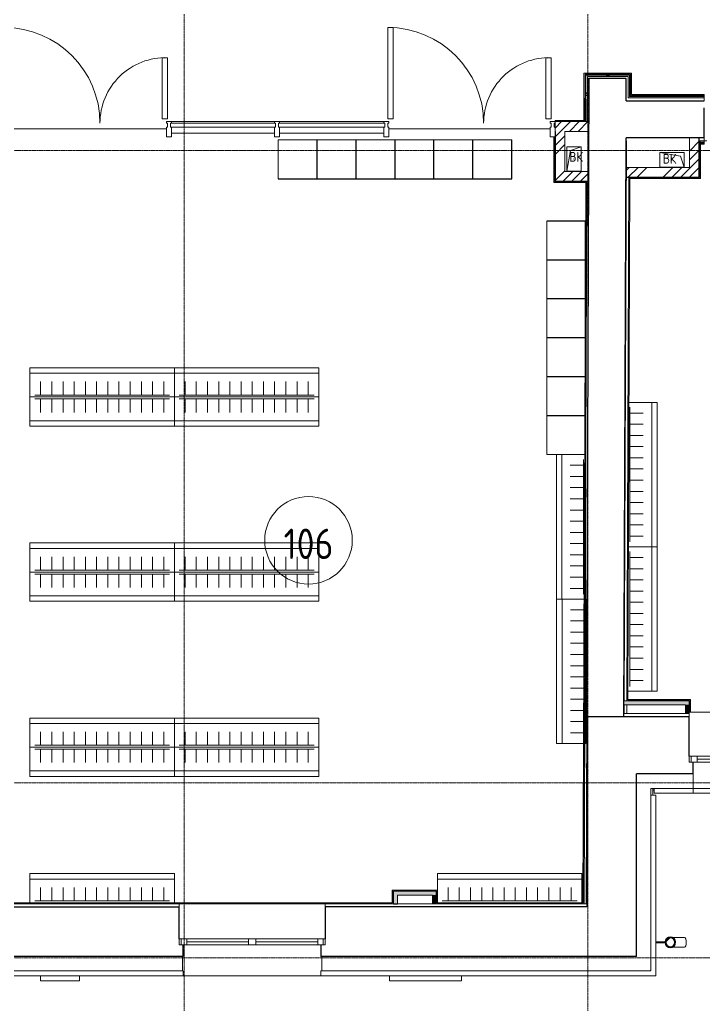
# Model space of a CAD drawing. Header units: millimetres. Extents: x -42533 to 645315, y 3457 to 82611.
# Drawn here: x 28059 to 35095, y 31984 to 42116 of the extents above; entities that cross this region are included whole.
import ezdxf

# ---------------------------------------------------------------- set-up
doc = ezdxf.new("R2010")
doc.units = ezdxf.units.MM
doc.linetypes.add('ADSK_Линия сетки', pattern=[25, 20, -2.5, 0, -2.5])
for name, color, linetype, lineweight in [('_ Окна', 7, 'Continuous', 9), ('Аннотация', 7, 'Continuous', 18), ('Витраж', 7, 'Continuous', 9), ('Двери', 7, 'Continuous', 9), ('Обобщенные модели', 7, 'Continuous', 18), ('Окна', 7, 'Continuous', 9), ('Оси', 253, 'Continuous', 9), ('Панели витража', 7, 'Continuous', 9), ('Перекрытие', 7, 'Continuous', 18), ('Стены внутренние', 7, 'Continuous', 18), ('Стены наружные', 7, 'Continuous', 18), ('Стены несущие', 7, 'Continuous', 30), ('Стены отделка', 7, 'Continuous', 30), ('Стены штриховка', 7, 'Continuous', 9), ('ШТРИХОВКА', 252, 'Continuous', 15)]:
    doc.layers.add(name, color=color, linetype=linetype, lineweight=lineweight)
doc.layers.add('Линии', color=7, linetype='Continuous', lineweight=9, true_color=0x00a600)
doc.layers.add('ЭОМ_Лотки рабочие', color=5, linetype='Continuous')
doc.styles.add('GOST Common', font='GOST_Common.ttf', dxfattribs={"width": 0.9, "height": 350})
doc.styles.add('GOST Common_5', font='GOST_Common.ttf', dxfattribs={"width": 0.9, "height": 200})
pattern_1 = [(45, (-31496.66, 188.9), (-269.4077, 269.4077), []), (45, (-31406.86, 188.9), (-269.4077, 269.4077), []), (45, (-31317.06, 188.9), (-269.4077, 269.4077), []), (45, (-31227.26, 188.9), (-269.4077, 269.4077), [])]
pattern_2 = [(0, (557.2, 188.9), (406.4, 101.6), [33.528, -271.272, 33.528, -271.272, -1625.6]), (0, (557.2, 188.9), (406.4, 101.6), [-609.6, 33.528, -576.072, 33.528, -271.272, -711.2]), (0, (557.2, 188.9), (406.4, 101.6), [-1524, 33.528, -169.672, 33.528, -474.472]), (120, (709.6, 239.7), (-291.18818, 301.15272), [33.528, -271.272, 33.528, -271.272, -1625.6]), (120, (709.6, 239.7), (-291.18818, 301.15272), [-609.6, 33.528, -576.072, 33.528, -271.272, -711.2]), (120, (709.6, 239.7), (-291.18818, 301.15272), [-1524, 33.528, -169.672, 33.528, -474.472]), (240, (760.4, 442.9), (-115.21182, -402.75272), [33.528, -271.272, 33.528, -271.272, -1625.6]), (240, (760.4, 442.9), (-115.21182, -402.75272), [-609.6, 33.528, -576.072, 33.528, -271.272, -711.2]), (240, (760.4, 442.9), (-115.21182, -402.75272), [-1524, 33.528, -169.672, 33.528, -474.472])]

# ---------------------------------------------------------------- blocks, each defined once
blk = doc.blocks.new('ТХ 1 этаж.')
at = {"color": 252, "lineweight": 0, "true_color": 0x939598}
for p, q in [((11381, 7040), (12581, 7040)), ((12581, 7040), (11381, 7040)), ((11381, 7040), (11381, 6640)), ((12581, 7040), (13781, 7040)), ((13781, 7040), (12581, 7040)), ((12581, 7040), (12581, 6640)), ((11381, 6640), (12381, 6640)), ((12581, 6640), (13581, 6640)), ((14140, 5004), (14140, 6204)), ((14140, 6204), (14140, 5004)), ((14540, 5004), (14540, 6004)), ((14140, 5004), (14540, 5004)), ((14140, 3804), (14140, 5004)), ((14140, 5004), (14140, 3804)), ((14540, 3804), (14540, 4804)), ((10314, 4696), (8829, 4696)), ((8829, 4396), (8829, 4696)), ((10314, 4396), (10314, 4696)), ((10314, 4696), (10314, 4396)), ((11799, 4696), (10314, 4696)), ((10314, 4396), (10314, 4696)), ((11799, 4396), (11799, 4696)), ((11799, 4696), (11799, 4396)), ((8829, 4640), (10314, 4640)), ((10314, 4640), (11799, 4640)), ((8939, 4416), (8939, 4554)), ((9054, 4416), (9054, 4554)), ((9169, 4416), (9169, 4554)), ((9284, 4416), (9284, 4554)), ((9399, 4416), (9399, 4554)), ((9514, 4416), (9514, 4554)), ((9629, 4416), (9629, 4554)), ((9744, 4416), (9744, 4554)), ((9859, 4416), (9859, 4554)), ((9974, 4416), (9974, 4554)), ((10089, 4416), (10089, 4554)), ((10204, 4416), (10204, 4554)), ((10424, 4416), (10424, 4554)), ((10539, 4416), (10539, 4554)), ((10654, 4416), (10654, 4554)), ((10769, 4416), (10769, 4554)), ((10884, 4416), (10884, 4554)), ((10999, 4416), (10999, 4554)), ((11114, 4416), (11114, 4554)), ((11229, 4416), (11229, 4554)), ((11344, 4416), (11344, 4554)), ((11459, 4416), (11459, 4554)), ((11574, 4416), (11574, 4554)), ((11689, 4416), (11689, 4554)), ((10314, 4396), (8829, 4396)), ((10314, 4396), (8829, 4396)), ((8829, 4396), (10314, 4396)), ((8829, 4396), (10314, 4396)), ((8829, 4396), (8829, 4096)), ((8879, 4416), (10264, 4416)), ((8879, 4376), (10264, 4376)), ((8939, 4376), (8939, 4237)), ((9054, 4376), (9054, 4237)), ((9169, 4376), (9169, 4237)), ((9284, 4376), (9284, 4237)), ((9399, 4376), (9399, 4237)), ((9514, 4376), (9514, 4237)), ((9629, 4376), (9629, 4237)), ((9744, 4376), (9744, 4237)), ((9859, 4376), (9859, 4237)), ((9974, 4376), (9974, 4237)), ((10089, 4376), (10089, 4237)), ((10204, 4376), (10204, 4237)), ((10314, 4396), (10314, 4096)), ((10314, 4096), (10314, 4396)), ((11799, 4396), (10314, 4396)), ((11799, 4396), (10314, 4396)), ((10314, 4396), (11799, 4396)), ((10314, 4396), (11799, 4396)), ((10314, 4396), (10314, 4096)), ((10364, 4416), (11749, 4416)), ((10364, 4376), (11749, 4376)), ((10424, 4376), (10424, 4237)), ((10539, 4376), (10539, 4237)), ((10654, 4376), (10654, 4237)), ((10769, 4376), (10769, 4237)), ((10884, 4376), (10884, 4237)), ((10999, 4376), (10999, 4237)), ((11114, 4376), (11114, 4237)), ((11229, 4376), (11229, 4237)), ((11344, 4376), (11344, 4237)), ((11459, 4376), (11459, 4237)), ((11574, 4376), (11574, 4237)), ((11689, 4376), (11689, 4237)), ((11799, 4396), (11799, 4096)), ((11799, 4096), (11799, 4396)), ((14975, 2856), (14975, 4341)), ((14975, 2856), (14975, 4341)), ((14975, 4341), (14975, 2856)), ((14975, 4341), (15275, 4341)), ((14975, 4341), (14975, 2856)), ((14995, 4291), (14995, 2906)), ((15219, 4341), (15219, 2856)), ((15275, 2856), (15275, 4341)), ((14995, 4231), (15133, 4231)), ((8829, 4152), (10314, 4152)), ((10314, 4096), (8829, 4096)), ((10314, 4152), (11799, 4152)), ((11799, 4096), (10314, 4096)), ((14995, 4116), (15133, 4116)), ((14995, 4001), (15133, 4001)), ((14995, 3886), (15133, 3886)), ((14140, 3804), (14540, 3804)), ((14240, 2319), (14240, 3804)), ((14540, 3804), (14240, 3804)), ((14296, 3804), (14296, 2319)), ((14520, 3754), (14520, 2369)), ((14540, 2319), (14540, 3804)), ((14540, 2319), (14540, 3804)), ((14540, 3804), (14540, 2319)), ((14540, 3804), (14540, 2319)), ((14995, 3771), (15133, 3771)), ((14520, 3694), (14381, 3694)), ((14995, 3656), (15133, 3656)), ((14520, 3579), (14381, 3579)), ((14520, 3464), (14381, 3464)), ((14995, 3541), (15133, 3541)), ((14520, 3349), (14381, 3349)), ((14995, 3426), (15133, 3426)), ((14995, 3311), (15133, 3311)), ((14520, 3234), (14381, 3234)), ((14995, 3196), (15133, 3196)), ((14520, 3119), (14381, 3119)), ((14995, 3081), (15133, 3081)), ((14520, 3004), (14381, 3004)), ((14995, 2966), (15133, 2966)), ((10314, 2896), (8829, 2896)), ((8829, 2596), (8829, 2896)), ((8829, 2840), (10314, 2840)), ((10314, 2596), (10314, 2896)), ((10314, 2896), (10314, 2596)), ((11799, 2896), (10314, 2896)), ((10314, 2596), (10314, 2896)), ((10314, 2840), (11799, 2840)), ((11799, 2596), (11799, 2896)), ((11799, 2896), (11799, 2596)), ((14520, 2889), (14381, 2889)), ((14975, 1371), (14975, 2856)), ((14975, 1371), (14975, 2856)), ((14975, 2856), (14975, 1371)), ((14975, 2856), (15275, 2856)), ((14975, 2856), (14975, 1371)), ((14975, 2856), (15275, 2856)), ((15275, 2856), (14975, 2856)), ((15219, 2856), (15219, 1371)), ((15275, 1371), (15275, 2856)), ((8939, 2616), (8939, 2754)), ((9054, 2616), (9054, 2754)), ((9169, 2616), (9169, 2754)), ((9284, 2616), (9284, 2754)), ((9399, 2616), (9399, 2754)), ((9514, 2616), (9514, 2754)), ((9629, 2616), (9629, 2754)), ((9744, 2616), (9744, 2754)), ((9859, 2616), (9859, 2754)), ((9974, 2616), (9974, 2754)), ((10089, 2616), (10089, 2754)), ((10204, 2616), (10204, 2754)), ((10424, 2616), (10424, 2754)), ((10539, 2616), (10539, 2754)), ((10654, 2616), (10654, 2754)), ((10769, 2616), (10769, 2754)), ((10884, 2616), (10884, 2754)), ((10999, 2616), (10999, 2754)), ((11114, 2616), (11114, 2754)), ((11229, 2616), (11229, 2754)), ((11344, 2616), (11344, 2754)), ((11459, 2616), (11459, 2754)), ((11574, 2616), (11574, 2754)), ((11689, 2616), (11689, 2754)), ((14520, 2774), (14381, 2774)), ((14995, 2806), (14995, 1421)), ((14995, 2746), (15133, 2746)), ((14520, 2659), (14381, 2659)), ((10314, 2596), (8829, 2596)), ((10314, 2596), (8829, 2596)), ((8829, 2596), (10314, 2596)), ((8829, 2596), (10314, 2596)), ((8829, 2596), (8829, 2296)), ((8879, 2616), (10264, 2616)), ((8879, 2576), (10264, 2576)), ((8939, 2576), (8939, 2437)), ((9054, 2576), (9054, 2437)), ((9169, 2576), (9169, 2437)), ((9284, 2576), (9284, 2437)), ((9399, 2576), (9399, 2437)), ((9514, 2576), (9514, 2437)), ((9629, 2576), (9629, 2437)), ((9744, 2576), (9744, 2437)), ((9859, 2576), (9859, 2437)), ((9974, 2576), (9974, 2437)), ((10089, 2576), (10089, 2437)), ((10204, 2576), (10204, 2437)), ((10314, 2596), (10314, 2296)), ((10314, 2296), (10314, 2596)), ((11799, 2596), (10314, 2596)), ((11799, 2596), (10314, 2596)), ((10314, 2596), (11799, 2596)), ((10314, 2596), (11799, 2596)), ((10314, 2596), (10314, 2296)), ((10364, 2616), (11749, 2616)), ((10364, 2576), (11749, 2576)), ((10424, 2576), (10424, 2437)), ((10539, 2576), (10539, 2437)), ((10654, 2576), (10654, 2437)), ((10769, 2576), (10769, 2437)), ((10884, 2576), (10884, 2437)), ((10999, 2576), (10999, 2437)), ((11114, 2576), (11114, 2437)), ((11229, 2576), (11229, 2437)), ((11344, 2576), (11344, 2437)), ((11459, 2576), (11459, 2437)), ((11574, 2576), (11574, 2437)), ((11689, 2576), (11689, 2437)), ((11799, 2596), (11799, 2296)), ((11799, 2296), (11799, 2596)), ((14520, 2544), (14381, 2544)), ((14995, 2631), (15133, 2631)), ((14995, 2516), (15133, 2516)), ((8829, 2352), (10314, 2352)), ((10314, 2352), (11799, 2352)), ((14520, 2429), (14381, 2429)), ((14995, 2401), (15133, 2401)), ((10314, 2296), (8829, 2296)), ((11799, 2296), (10314, 2296)), ((14540, 2319), (14240, 2319)), ((14240, 2319), (14540, 2319)), ((14242, 834), (14242, 2319)), ((14542, 2319), (14242, 2319)), ((14298, 2319), (14298, 834)), ((14522, 2269), (14522, 884)), ((14542, 834), (14542, 2319)), ((14542, 834), (14542, 2319)), ((14542, 2319), (14542, 834)), ((14542, 2319), (14542, 834)), ((14995, 2286), (15133, 2286)), ((14522, 2209), (14383, 2209)), ((14995, 2171), (15133, 2171)), ((14522, 2094), (14383, 2094)), ((14995, 2056), (15133, 2056)), ((14522, 1979), (14383, 1979)), ((14995, 1941), (15133, 1941)), ((14522, 1864), (14383, 1864)), ((14995, 1826), (15133, 1826)), ((14522, 1749), (14383, 1749)), ((14522, 1634), (14383, 1634)), ((14995, 1711), (15133, 1711)), ((14995, 1596), (15133, 1596)), ((14522, 1519), (14383, 1519)), ((14995, 1481), (15133, 1481)), ((14522, 1404), (14383, 1404)), ((14975, 1371), (15275, 1371)), ((15275, 1371), (14975, 1371)), ((14522, 1289), (14383, 1289)), ((14522, 1174), (14383, 1174)), ((10314, 1096), (8829, 1096)), ((8829, 796), (8829, 1096)), ((8829, 1040), (10314, 1040)), ((10314, 796), (10314, 1096)), ((10314, 1096), (10314, 796)), ((11799, 1096), (10314, 1096)), ((10314, 796), (10314, 1096)), ((10314, 1040), (11799, 1040)), ((11799, 796), (11799, 1096)), ((11799, 1096), (11799, 796)), ((14522, 1059), (14383, 1059)), ((8939, 816), (8939, 954)), ((9054, 816), (9054, 954)), ((9169, 816), (9169, 954)), ((9284, 816), (9284, 954)), ((9399, 816), (9399, 954)), ((9514, 816), (9514, 954)), ((9629, 816), (9629, 954)), ((9744, 816), (9744, 954)), ((9859, 816), (9859, 954)), ((9974, 816), (9974, 954)), ((10089, 816), (10089, 954)), ((10204, 816), (10204, 954)), ((10424, 816), (10424, 954)), ((10539, 816), (10539, 954)), ((10654, 816), (10654, 954)), ((10769, 816), (10769, 954)), ((10884, 816), (10884, 954)), ((10999, 816), (10999, 954)), ((11114, 816), (11114, 954)), ((11229, 816), (11229, 954)), ((11344, 816), (11344, 954)), ((11459, 816), (11459, 954)), ((11574, 816), (11574, 954)), ((11689, 816), (11689, 954)), ((14522, 944), (14383, 944)), ((8879, 816), (10264, 816)), ((10364, 816), (11749, 816)), ((14542, 834), (14242, 834)), ((14242, 834), (14542, 834)), ((10314, 796), (8829, 796)), ((10314, 796), (8829, 796)), ((8829, 796), (10314, 796)), ((8829, 796), (10314, 796)), ((8829, 796), (8829, 496)), ((8879, 776), (10264, 776)), ((8939, 776), (8939, 637)), ((9054, 776), (9054, 637)), ((9169, 776), (9169, 637)), ((9284, 776), (9284, 637)), ((9399, 776), (9399, 637)), ((9514, 776), (9514, 637)), ((9629, 776), (9629, 637)), ((9744, 776), (9744, 637)), ((9859, 776), (9859, 637)), ((9974, 776), (9974, 637)), ((10089, 776), (10089, 637)), ((10204, 776), (10204, 637)), ((10314, 796), (10314, 496)), ((10314, 496), (10314, 796)), ((11799, 796), (10314, 796)), ((11799, 796), (10314, 796)), ((10314, 796), (11799, 796)), ((10314, 796), (11799, 796)), ((10314, 796), (10314, 496)), ((10364, 776), (11749, 776)), ((10424, 776), (10424, 637)), ((10539, 776), (10539, 637)), ((10654, 776), (10654, 637)), ((10769, 776), (10769, 637)), ((10884, 776), (10884, 637)), ((10999, 776), (10999, 637)), ((11114, 776), (11114, 637)), ((11229, 776), (11229, 637)), ((11344, 776), (11344, 637)), ((11459, 776), (11459, 637)), ((11574, 776), (11574, 637)), ((11689, 776), (11689, 637)), ((11799, 796), (11799, 496)), ((11799, 496), (11799, 796)), ((8829, 552), (10314, 552)), ((10314, 552), (11799, 552)), ((10314, 496), (8829, 496)), ((11799, 496), (10314, 496)), ((10314, -504), (8829, -504)), ((8829, -804), (8829, -504)), ((10314, -804), (10314, -504)), ((10314, -504), (10314, -804)), ((14502, -504), (13017, -504)), ((13017, -804), (13017, -504)), ((14502, -804), (14502, -504)), ((14502, -504), (14502, -804)), ((8829, -560), (10314, -560)), ((13017, -560), (14502, -560)), ((8939, -784), (8939, -646)), ((9054, -784), (9054, -646)), ((9169, -784), (9169, -646)), ((9284, -784), (9284, -646)), ((9399, -784), (9399, -646)), ((9514, -784), (9514, -646)), ((9629, -784), (9629, -646)), ((9744, -784), (9744, -646)), ((9859, -784), (9859, -646)), ((9974, -784), (9974, -646)), ((10089, -784), (10089, -646)), ((10204, -784), (10204, -646)), ((13127, -784), (13127, -646)), ((13242, -784), (13242, -646)), ((13357, -784), (13357, -646)), ((13472, -784), (13472, -646)), ((13587, -784), (13587, -646)), ((13702, -784), (13702, -646)), ((13817, -784), (13817, -646)), ((13932, -784), (13932, -646)), ((14047, -784), (14047, -646)), ((14162, -784), (14162, -646)), ((14277, -784), (14277, -646)), ((14392, -784), (14392, -646)), ((10314, -804), (8829, -804)), ((10314, -804), (8829, -804)), ((8829, -804), (10314, -804)), ((8829, -804), (10314, -804)), ((8879, -784), (10264, -784)), ((14502, -804), (13017, -804)), ((14502, -804), (13017, -804)), ((13017, -804), (14502, -804)), ((13017, -804), (14502, -804)), ((13067, -784), (14452, -784))]:
    blk.add_line(p, q, dxfattribs=at)
at = {"color": 252, "true_color": 0x939598}
for p, q in [((11781, 6640), (11781, 7040)), ((12181, 6640), (12181, 7040)), ((12581, 6640), (12581, 7040)), ((12981, 6640), (12981, 7040)), ((13381, 6640), (13381, 7040)), ((13781, 6640), (13781, 7040)), ((11381, 6640), (12581, 6640)), ((11381, 6640), (11781, 6640)), ((12581, 6640), (13781, 6640)), ((12581, 6640), (12981, 6640)), ((14540, 6204), (14140, 6204)), ((14540, 5004), (14540, 6204)), ((14540, 5804), (14140, 5804)), ((14540, 5404), (14140, 5404)), ((14540, 5004), (14540, 5404)), ((14540, 5004), (14140, 5004)), ((14540, 3804), (14540, 5004)), ((14540, 4604), (14140, 4604)), ((14540, 4204), (14140, 4204)), ((14540, 3804), (14540, 4204))]:
    blk.add_line(p, q, dxfattribs=at)
blk = doc.blocks.new('1 этаж')
at = {"layer": 'Обобщенные модели', "lineweight": 9}
h = blk.add_hatch(dxfattribs=at)
h.set_pattern_fill('FP_15', color=8, angle=-90, style=0, pattern_type=2)
h.set_pattern_definition([(45, (557.2, 188.9), (-106.066, 106.066), [])])
h.paths.add_polyline_path([(8545.813, 296.254), (8566.461, 296.254), (8586.509, 305.908), (8600.847, 325.338), (8605.335, 345), (8599.597, 367.68), (8586.509, 384.092), (8566.461, 393.746), (8541.878, 392.624), (8524.16, 384.092), (8510.287, 366.694), (8505.335, 345), (8510.287, 323.306), (8524.16, 305.908), (8544.209, 296.254)])
at = {"layer": 'Стены внутренние', "lineweight": 9}
h = blk.add_hatch(dxfattribs=at)
h.set_pattern_fill('FP_12', color=8, style=0, pattern_type=2)
h.set_pattern_definition(pattern_2)
h.paths.add_polyline_path([(7695.335, 8780.913), (7699.706, 8781.175), (7701.287, 9244.595), (7686.553, 9244.595), (7684.705, 8780.913)])
h = blk.add_hatch(dxfattribs=at)
h.set_pattern_fill('FP_12', color=8, style=0, pattern_type=2)
h.set_pattern_definition(pattern_2)
h.paths.add_polyline_path([(8101.287, 9244.595), (8121.287, 9244.595), (8121.287, 9259.595), (7686.613, 9259.595), (7686.613, 9244.595), (8100.558, 9244.595)])
h = blk.add_hatch(dxfattribs=at)
h.set_pattern_fill('FP_12', color=8, style=0, pattern_type=2)
h.set_pattern_definition(pattern_2)
h.paths.add_polyline_path([(39466.201, 9024.111), (39466.201, 9039.111), (38271.201, 9039.111), (38271.201, 9024.111), (39210.158, 9024.111)])
h.paths.add_polyline_path([(32876.642, 9024.111), (36671.201, 9024.111), (36671.201, 9039.111), (32191.201, 9039.111), (32191.201, 9024.111)])
h.paths.add_polyline_path([(40496.201, 9024.111), (40623.331, 9024.111), (40623.331, 9039.111), (40496.201, 9039.111)])
h.paths.add_polyline_path([(13876.094, 9024.111), (14200.201, 9024.111), (14200.201, 9039.111), (10503.201, 9039.111), (10503.201, 9024.111), (11764.922, 9024.111)])
h.paths.add_polyline_path([(15800.201, 9024.111), (22012.317, 9024.111), (22012.317, 9039.111), (15800.201, 9039.111)])
h.paths.add_polyline_path([(8900.486, 9024.111), (8903.201, 9024.111), (8903.201, 9039.111), (8121.287, 9039.111), (8121.287, 9024.111), (8598.164, 9024.111)])
h.paths.add_polyline_path([(25487.54, 9024.111), (26114.735, 9024.111), (26114.735, 9039.111), (23912.317, 9039.111), (23912.317, 9024.111), (25375.995, 9024.111)])
h.paths.add_polyline_path([(30671.201, 9024.111), (30671.201, 9039.111), (28054.735, 9039.111), (28054.735, 9024.111), (30237.677, 9024.111)])
h = blk.add_hatch(dxfattribs=at)
h.set_pattern_fill('ANSI34', color=8, scale=20, style=0)
h.set_pattern_definition(pattern_1)
h.paths.add_polyline_path([(7470.234, 8680.913), (7370.234, 8680.913), (7370.234, 8167.902), (7470.234, 8167.902)])
h = blk.add_hatch(dxfattribs=at)
h.set_pattern_fill('ANSI34', color=8, scale=20, style=0)
h.set_pattern_definition(pattern_1)
h.paths.add_polyline_path([(8851.287, 8614.111), (8751.287, 8614.111), (8751.287, 8308.902), (8851.287, 8308.902)])
h = blk.add_hatch(dxfattribs=at)
h.set_pattern_fill('FP_12', color=8, style=0, pattern_type=2)
h.set_pattern_definition(pattern_2)
h.paths.add_polyline_path([(15999.701, 8569.111), (15999.701, 8584.111), (15800.201, 8584.111), (15800.201, 8569.111), (15989.701, 8569.111)])
h.paths.add_polyline_path([(8903.201, 8569.111), (8903.201, 8584.111), (8839.287, 8584.111), (8839.287, 8569.111), (8900.486, 8569.111)])
h.paths.add_polyline_path([(13876.094, 8569.111), (14200.201, 8569.111), (14200.201, 8584.111), (10503.201, 8584.111), (10503.201, 8569.111), (11764.922, 8569.111)])
h = blk.add_hatch(dxfattribs=at)
h.set_pattern_fill('ANSI34', color=8, scale=20, style=0)
h.set_pattern_definition(pattern_1)
h.paths.add_polyline_path([(8097.827, 8308.902), (8097.428, 8208.902), (8851.287, 8208.902), (8851.287, 8308.902)])
h = blk.add_hatch(dxfattribs=at)
h.set_pattern_fill('ANSI34', color=8, scale=20, style=0)
h.set_pattern_definition(pattern_1)
h.paths.add_polyline_path([(7717.262, 8167.902), (7717.66, 8267.902), (7470.234, 8267.902), (7470.234, 8167.902)])
at = {"layer": 'Стены внутренние'}
for points in [[(8708.631, 2787.133), (8748.631, 2787.133), (8748.631, 2827.133), (8075.978, 2827.133), (8075.978, 2787.133), (8598.164, 2787.133)], [(8746.446, 2697.133), (8748.631, 2697.133), (8747.631, 2787.133), (8708.631, 2787.133), (8708.631, 2697.133)], [(5709.351, 740), (5748.604, 740), (5748.604, 870), (5708.604, 870), (5708.604, 740)], [(6108.604, 830), (6148.604, 830), (6148.604, 870), (5748.604, 870), (5748.604, 830), (5959.199, 830)], [(6148.604, 740), (6148.604, 830), (6108.604, 830), (6108.604, 740)]]:
    blk.add_hatch(color=8, dxfattribs=at).paths.add_polyline_path(points)
at = {"layer": 'Стены штриховка'}
h = blk.add_hatch(dxfattribs=at)
h.set_pattern_fill('ANSI34', color=8, scale=20)
h.set_pattern_definition(pattern_1)
h.paths.add_polyline_path([(7719.705, 8780.861), (7664.705, 8780.913), (7370.234, 8780.913), (7370.234, 8680.913), (7383.234, 8680.913), (7719.307, 8680.913)])
at = {"layer": '_ Окна', "color": 8, "lineweight": 18}
for p, q in [((8828.631, 2257.133), (8748.631, 2257.133)), ((8748.631, 2257.133), (8748.631, 2197.133)), ((8828.631, 2197.133), (8828.631, 2257.133)), ((8748.631, 2197.133), (8828.631, 2197.133)), ((3583.766, 380), (3507.766, 380)), ((3507.766, 380), (3507.766, 320)), ((3507.766, 320), (3583.766, 320)), ((3583.766, 320), (3583.766, 380)), ((4219.766, 320), (4219.766, 380)), ((4219.766, 380), (4295.766, 380)), ((4295.766, 320), (4219.766, 320)), ((4295.766, 380), (4295.766, 320)), ((4931.766, 320), (4931.766, 380)), ((4931.766, 380), (5007.766, 380)), ((5007.766, 320), (4931.766, 320)), ((5007.766, 380), (5007.766, 320))]:
    blk.add_line(p, q, dxfattribs=at)
at = {"layer": '_ Окна', "color": 8}
for p, q in [((8768.631, 2257.133), (8768.631, 2197.133)), ((9188.631, 2227.133), (8828.631, 2227.133)), ((3527.766, 380), (3527.766, 320)), ((4219.766, 350), (3583.766, 350)), ((4931.766, 350), (4295.766, 350)), ((4987.766, 380), (4987.766, 320))]:
    blk.add_line(p, q, dxfattribs=at)
at = {"layer": 'Витраж', "color": 8, "lineweight": 18, "extrusion": (0, 0, -1)}
for p, q in [((3427.128, 8780.913), (3377.128, 8780.913)), ((3377.128, 8780.913), (3377.128, 8763.913)), ((3377.128, 8763.913), (3387.128, 8763.913)), ((3387.128, 8723.913), (3377.128, 8723.913)), ((3377.128, 8723.913), (3377.128, 8623.913)), ((3387.128, 8763.913), (3387.128, 8723.913)), ((3417.128, 8723.913), (3417.128, 8763.913)), ((3417.128, 8763.913), (3427.128, 8763.913)), ((3427.128, 8723.913), (3417.128, 8723.913)), ((3427.128, 8763.913), (3427.128, 8780.913)), ((3427.128, 8623.913), (3427.128, 8723.913)), ((4537.681, 8780.913), (4487.681, 8780.913)), ((4487.681, 8780.913), (4487.681, 8763.913)), ((4487.681, 8763.913), (4497.681, 8763.913)), ((4497.681, 8723.913), (4487.681, 8723.913)), ((4487.681, 8723.913), (4487.681, 8623.913)), ((4497.681, 8763.913), (4497.681, 8723.913)), ((4527.681, 8723.913), (4527.681, 8763.913)), ((4527.681, 8763.913), (4537.681, 8763.913)), ((4537.681, 8723.913), (4527.681, 8723.913)), ((4537.681, 8763.913), (4537.681, 8780.913)), ((4537.681, 8623.913), (4537.681, 8723.913)), ((5660.234, 8780.913), (5610.234, 8780.913)), ((5610.234, 8780.913), (5610.234, 8763.913)), ((5610.234, 8763.913), (5620.234, 8763.913)), ((5620.234, 8723.913), (5610.234, 8723.913)), ((5610.234, 8723.913), (5610.234, 8623.913)), ((5620.234, 8763.913), (5620.234, 8723.913)), ((5650.234, 8723.913), (5650.234, 8763.913)), ((5650.234, 8763.913), (5660.234, 8763.913)), ((5660.234, 8723.913), (5650.234, 8723.913)), ((5660.234, 8763.913), (5660.234, 8780.913)), ((5660.234, 8623.913), (5660.234, 8723.913)), ((7370.234, 8780.913), (7320.234, 8780.913)), ((7320.234, 8780.913), (7320.234, 8763.913)), ((7320.234, 8763.913), (7330.234, 8763.913)), ((7330.234, 8723.913), (7320.234, 8723.913)), ((7320.234, 8723.913), (7320.234, 8623.913)), ((7330.234, 8763.913), (7330.234, 8723.913)), ((7360.234, 8723.913), (7360.234, 8763.913)), ((7360.234, 8763.913), (7370.234, 8763.913)), ((7370.234, 8723.913), (7360.234, 8723.913)), ((7370.234, 8763.913), (7370.234, 8780.913)), ((7370.234, 8623.913), (7370.234, 8723.913)), ((3377.128, 8623.913), (3427.128, 8623.913)), ((4487.681, 8623.913), (4537.681, 8623.913)), ((5610.234, 8623.913), (5660.234, 8623.913)), ((7320.234, 8623.913), (7370.234, 8623.913))]:
    blk.add_line(p, q, dxfattribs=at)
at = {"layer": 'Витраж', "color": 8}
for p, q in [((4487.681, 8780.913), (3427.128, 8780.913)), ((5610.234, 8780.913), (4537.681, 8780.913)), ((4487.681, 8663.913), (3427.128, 8663.913)), ((5610.234, 8663.913), (4537.681, 8663.913))]:
    blk.add_line(p, q, dxfattribs=at)
at = {"layer": 'Двери', "color": 8}
for p, q in [((5650.234, 9748.913), (5705.234, 9748.913)), ((5650.234, 8808.913), (5650.234, 9748.913)), ((5705.234, 9748.913), (5705.234, 8808.913)), ((3332.128, 9438.616), (3387.128, 9438.616)), ((3332.128, 9438.616), (3332.128, 8808.913)), ((3387.128, 9438.616), (3332.128, 9438.616)), ((3387.128, 9438.616), (3387.128, 8808.913)), ((7275.234, 9438.616), (7330.234, 9438.616)), ((7275.234, 9438.616), (7275.234, 8808.913)), ((7330.234, 9438.616), (7275.234, 9438.616)), ((7330.234, 9438.616), (7330.234, 8808.913)), ((3332.128, 8808.913), (3387.128, 8808.913)), ((5650.234, 8808.913), (5705.234, 8808.913)), ((7275.234, 8808.913), (7330.234, 8808.913))]:
    blk.add_line(p, q, dxfattribs=at)
for centre, radius, start, end in [((1707.128, 8763.913), 985, 0, 90), ((5650.234, 8763.913), 985, 0, 90), ((3367.128, 8763.913), 675, 88.3020988, 180), ((7310.234, 8763.913), 675, 88.3020988, 180)]:
    blk.add_arc(centre, radius, start, end, dxfattribs=at)
at = {"layer": 'Линии', "color": 8}
blk.add_circle((4835.433, 4477.829), 450, dxfattribs=at)
at = {"layer": 'Обобщенные модели', "color": 8}
for p, q in [((7489.225, 8272.362), (7489.225, 8522.362)), ((7489.225, 8522.362), (7639.225, 8522.362)), ((7639.225, 8522.362), (7489.225, 8522.362)), ((7489.225, 8522.362), (7489.225, 8272.362)), ((7526.725, 8484.862), (7639.225, 8522.362)), ((7639.225, 8522.362), (7639.225, 8272.362)), ((7639.225, 8272.362), (7639.225, 8522.362)), ((7489.225, 8272.362), (7526.725, 8484.862)), ((8447.201, 8314.103), (8447.201, 8464.103)), ((8447.201, 8464.103), (8697.201, 8464.103)), ((8447.201, 8464.103), (8659.701, 8426.603)), ((8697.201, 8464.103), (8447.201, 8464.103)), ((8447.201, 8464.103), (8447.201, 8314.103)), ((8659.701, 8426.603), (8697.201, 8314.103)), ((8697.201, 8464.103), (8697.201, 8314.103)), ((8697.201, 8314.103), (8697.201, 8464.103)), ((8697.201, 8314.103), (8447.201, 8314.103)), ((8447.201, 8314.103), (8697.201, 8314.103)), ((7639.225, 8272.362), (7489.225, 8272.362)), ((7489.225, 8272.362), (7639.225, 8272.362)), ((8504.476, 350), (8405.335, 350)), ((8405.335, 340), (8504.476, 340)), ((8701.487, 395), (8658.982, 395)), ((8658.982, 295), (8701.487, 295))]:
    blk.add_line(p, q, dxfattribs=at)
at = {"layer": 'Обобщенные модели', "color": 8, "flags": 128}
for points in [[(8568.352, 395), (8569.622, 395), (8572.286, 395), (8575.162, 395), (8578.247, 395), (8581.535, 395), (8585.021, 395), (8588.699, 395), (8592.564, 395), (8596.61, 395), (8600.829, 395), (8605.216, 395), (8609.762, 395), (8614.462, 395), (8619.307, 395), (8624.29, 395), (8629.402, 395), (8634.636, 395), (8639.983, 395), (8645.434, 395), (8650.981, 395), (8656.616, 395), (8658.982, 395)], [(8658.982, 295), (8653.315, 295), (8647.73, 295), (8642.238, 295), (8636.846, 295), (8631.565, 295), (8626.401, 295), (8621.363, 295), (8616.46, 295), (8611.699, 295), (8607.088, 295), (8602.634, 295), (8598.344, 295), (8594.225, 295), (8590.284, 295), (8586.528, 295), (8582.961, 295), (8579.59, 295), (8576.42, 295), (8573.456, 295), (8570.704, 295), (8568.352, 295)]]:
    blk.add_lwpolyline(points, dxfattribs=at)
at = {"layer": 'Обобщенные модели', "color": 8}
for centre, radius, start, end in [((7564.225, 8397.362), 2.5, 0, 180), ((7564.225, 8397.362), 2.5, 180, 0), ((7564.225, 8397.362), 2.5, 60, 165), ((7564.225, 8397.362), 2.5, 195, 270), ((7564.225, 8397.362), 2.5, 300, 0), ((8572.201, 8389.103), 2.5, 90, 270), ((8572.201, 8389.103), 2.5, 105, 180), ((8572.201, 8389.103), 2.5, 210, 270), ((8572.201, 8389.103), 2.5, 270, 90), ((8572.201, 8389.103), 2.5, 330, 75), ((8555.335, 345), 52, 0, 180), ((8555.335, 345), 52, 180, 0)]:
    blk.add_arc(centre, radius, start, end, dxfattribs=at)
at = {"layer": 'Обобщенные модели', "color": 8, "lineweight": 40}
for start, end in [(0, 180), (180, 0)]:
    blk.add_arc((8555.335, 345), 50, start, end, dxfattribs=at)
at = {"layer": 'Обобщенные модели', "color": 8}
for start_param, end_param in [(4.71238898, 6.283185307), (3.141592654, 4.71238898)]:
    blk.add_ellipse((8701.487, 345), major_axis=(0, 50), ratio=0.309016994, start_param=start_param, end_param=end_param, dxfattribs=at)
at = {"layer": 'Окна', "color": 8}
for p, q in [((8828.631, 2257.133), (8748.631, 2257.133)), ((8748.631, 2257.133), (8748.631, 2197.133)), ((8828.631, 2257.133), (9188.631, 2257.133)), ((8748.631, 2197.133), (8828.631, 2197.133)), ((9188.631, 2197.133), (8828.631, 2197.133)), ((3583.766, 380), (3507.766, 380)), ((3507.766, 380), (3507.766, 320)), ((3507.766, 320), (3583.766, 320)), ((3583.766, 380), (4219.766, 380)), ((4219.766, 320), (3583.766, 320)), ((4295.766, 380), (4219.766, 380)), ((4219.766, 320), (4295.766, 320)), ((4295.766, 380), (4931.766, 380)), ((4931.766, 320), (4295.766, 320)), ((5007.766, 380), (4931.766, 380)), ((4931.766, 320), (5007.766, 320)), ((5007.766, 320), (5007.766, 380))]:
    blk.add_line(p, q, dxfattribs=at)
at = {"layer": 'Оси', "color": 8, "linetype": 'ADSK_Линия сетки'}
for p, q in [((3556.766, -4162.595), (3556.766, 44411.9)), ((7706.766, -4162.595), (7706.766, 21955.22)), ((-9557.528, 8483.902), (56672.201, 8483.902)), ((-9557.528, 1983.902), (56672.201, 1983.902)), ((-9557.528, 183.902), (56562.053, 183.902))]:
    blk.add_line(p, q, dxfattribs=at)
at = {"layer": 'Панели витража', "color": 8, "lineweight": 18}
for points in [[(4487.681, 8763.913), (3417.128, 8763.913), (3417.128, 8723.913), (4497.681, 8723.913)], [(4527.681, 8723.913), (5620.234, 8723.913), (5620.234, 8763.913)], [(5610.234, 8763.913), (4537.681, 8763.913)]]:
    blk.add_lwpolyline(points, dxfattribs=at)
at = {"layer": 'Перекрытие', "color": 8}
for p, q in [((3377.128, 8705.913), (1717.128, 8705.913)), ((7320.234, 8705.913), (5660.234, 8705.913)), ((8930.486, 8584.111), (8903.201, 8584.111))]:
    blk.add_line(p, q, dxfattribs=at)
at = {"layer": 'Стены внутренние', "color": 8}
blk.add_line((3507.766, 740), (5007.766, 740), dxfattribs=at)
at = {"layer": 'Стены наружные', "color": 8}
for p, q in [((8760.631, 2709.133), (10463.631, 2709.133)), ((8375.335, 1857.133), (8375.335, 1927.133)), ((10428.631, 1927.133), (8788.631, 1927.133)), ((8387.798, 1907.133), (8375.335, 1907.133)), ((10428.631, 1877.133), (8788.631, 1877.133)), ((3507.766, 752), (5007.766, 752)), ((4962.766, 0), (3547.766, 0))]:
    blk.add_line(p, q, dxfattribs=at)
at = {"layer": 'Стены несущие', "color": 8}
for p, q in [((7695.335, 2667.133), (7721.478, 9225.771)), ((8101.475, 9224.256), (7721.478, 9225.771)), ((8100.558, 8994.111), (8101.475, 9224.256)), ((8100.558, 8994.111), (8903.201, 8994.111)), ((8903.201, 8614.111), (8903.201, 8924.111)), ((7370.234, 8680.913), (7370.234, 8167.902)), ((8075.332, 2665.619), (8099.043, 8614.111)), ((8903.201, 8614.111), (8099.043, 8614.111)), ((8851.287, 8208.902), (8851.287, 8614.111)), ((8099.035, 8584.111), (8075.978, 2827.133)), ((8097.428, 8208.902), (8851.287, 8208.902)), ((7370.234, 8167.902), (7717.262, 8167.902)), ((8075.818, 2787.133), (8075.458, 2697.179)), ((7695.335, 2667.133), (7695.335, 710)), ((7695.335, 2667.133), (8748.631, 2667.133)), ((7695.335, 2667.133), (8075.332, 2665.619)), ((8748.631, 2257.133), (8748.631, 2667.133)), ((8788.631, 2077.133), (8788.631, 2197.133)), ((8205.335, 200), (8205.335, 2077.133)), ((8788.631, 2077.133), (8205.335, 2077.133)), ((726.632, 710), (3507.766, 710)), ((3507.766, 380), (3507.766, 710)), ((5007.766, 710), (5007.766, 380)), ((7695.335, 710), (5007.766, 710)), ((3547.766, 200), (3547.766, 320)), ((4962.766, 320), (4962.766, 200)), ((3547.766, 200), (219.051, 200)), ((8205.335, 200), (4962.766, 200))]:
    blk.add_line(p, q, dxfattribs=at)
at = {"layer": 'Стены отделка', "color": 8, "lineweight": 9}
for p, q in [((7666.693, 9279.595), (7664.753, 8792.913)), ((8156.287, 9279.595), (7666.693, 9279.595)), ((7699.705, 8780.913), (7701.553, 9244.595)), ((7701.287, 9244.595), (7701.287, 9224.595)), ((7701.287, 9244.595), (8121.287, 9244.595)), ((7701.287, 9224.595), (8101.287, 9224.595)), ((7721.478, 9225.771), (7701.479, 9225.85)), ((8101.287, 9224.595), (8101.287, 9224.257)), ((8121.287, 9024.111), (8121.287, 9244.595)), ((8156.287, 9059.111), (8156.287, 9279.595)), ((8101.287, 9177.007), (8101.287, 9024.111)), ((8101.287, 9024.111), (8100.558, 9024.111)), ((8100.558, 9024.111), (8100.558, 8994.111)), ((8903.201, 9059.111), (8156.287, 9059.111)), ((8900.486, 9024.111), (8903.201, 9024.111)), ((8903.201, 8994.111), (8903.201, 9059.111)), ((7370.234, 8792.913), (7370.234, 8630.913)), ((7664.753, 8792.913), (7370.234, 8792.913)), ((7664.705, 8780.913), (7719.705, 8780.913)), ((7358.234, 8623.913), (7358.234, 8157.902)), ((7470.234, 8680.913), (7719.307, 8680.913)), ((7470.234, 8267.902), (7470.234, 8680.913)), ((8099.043, 8614.111), (8099.043, 8584.111)), ((8751.287, 8614.111), (8751.287, 8308.902)), ((8903.201, 8614.111), (8903.201, 8614.111)), ((8903.201, 8549.111), (8903.201, 8614.111)), ((7370.234, 8595.913), (7371.234, 8595.913)), ((8861.287, 8549.111), (8903.201, 8549.111)), ((8863.287, 8198.902), (8863.287, 8549.111)), ((8903.201, 8584.111), (8900.486, 8584.111)), ((8751.287, 8308.902), (8097.827, 8308.902)), ((7470.234, 8267.902), (7717.66, 8267.902)), ((8127.532, 8208.902), (8105.978, 2827.133)), ((7360.234, 8155.902), (7685.214, 8156.064)), ((7685.214, 8156.064), (7655.701, 752)), ((7667.653, 740), (7697.262, 8167.902)), ((8097.38, 8196.902), (8097.484, 8196.902)), ((8118.027, 2839.133), (8139.484, 8196.902)), ((8139.484, 8196.902), (8861.287, 8196.902)), ((8758.631, 2839.133), (8118.027, 2839.133)), ((8760.631, 2709.133), (8760.631, 2837.133)), ((8105.458, 2697.059), (8105.818, 2787.133)), ((8105.818, 2787.133), (8708.631, 2787.133)), ((8748.631, 2827.133), (8105.978, 2827.133)), ((8708.631, 2787.133), (8708.631, 2697.133)), ((8748.631, 2827.133), (8748.631, 2667.133)), ((7687.653, 740.031), (7695.335, 2667.133)), ((8075.338, 2697.133), (8075.338, 2667.133)), ((8075.338, 2697.133), (8748.631, 2697.133)), ((8075.458, 2697.179), (8105.458, 2697.059)), ((8748.631, 2709.133), (8760.631, 2709.133)), ((8788.631, 1877.133), (8788.631, 2077.133)), ((8355.335, 1927.133), (8387.798, 1927.133)), ((8355.335, 1927.133), (8355.335, 50)), ((8387.798, 1927.133), (8387.798, 1877.133)), ((8788.631, 1927.133), (8787.631, 1927.133)), ((8405.335, 1857.133), (8355.335, 1857.133)), ((8387.798, 1877.133), (8788.631, 1877.133)), ((8405.335, 0), (8405.335, 1857.133)), ((5696.604, 880), (5696.604, 752)), ((6158.604, 882), (5698.604, 882)), ((6148.604, 870), (5708.604, 870)), ((5708.604, 738.288), (5708.604, 870)), ((5748.604, 830), (6108.604, 830)), ((5748.604, 738.288), (5748.604, 830)), ((6108.604, 830), (6108.604, 740)), ((6148.604, 740), (6148.604, 870)), ((6160.604, 752), (6160.604, 880)), ((746.632, 740), (3507.766, 740)), ((3507.766, 752), (778.433, 752)), ((3507.766, 710), (3507.766, 752)), ((5007.766, 752), (5007.766, 710)), ((5696.604, 752), (5007.766, 752)), ((5007.766, 740), (7695.335, 740)), ((5708.604, 738.288), (5748.604, 738.288)), ((7655.701, 752), (6160.604, 752)), ((7667.653, 740.11), (7687.653, 740.031)), ((3541.766, 50), (3541.766, 200)), ((4971.766, 200), (4971.766, 50)), ((0, 0), (3547.766, 0)), ((2080.246, 0), (2080.246, -50)), ((2480.246, -50), (2480.246, 0)), ((3547.766, 50), (3541.766, 50)), ((3547.766, 0), (3547.766, 50)), ((4971.766, 50), (4962.766, 50)), ((4962.766, 50), (4962.766, 0)), ((5666.397, 0), (5666.397, -50)), ((6407.564, -50), (6407.564, 0)), ((8205.335, 50), (8355.335, 50)), ((2080.246, -50), (2480.246, -50)), ((4962.766, 0), (8405.335, 0)), ((5666.397, -50), (6407.564, -50))]:
    blk.add_line(p, q, dxfattribs=at)
at = {"layer": 'Стены штриховка', "color": 8}
for p, q in [((7677.649, 9268.595), (7675.705, 8780.913)), ((8145.287, 9268.595), (7677.649, 9268.595)), ((7686.613, 9259.595), (7684.705, 8780.913)), ((8136.287, 9259.595), (7686.613, 9259.595)), ((8136.287, 9039.111), (8136.287, 9259.595)), ((8145.287, 9048.111), (8145.287, 9268.595)), ((8121.287, 9024.111), (8900.486, 9024.111)), ((8903.201, 9039.111), (8136.287, 9039.111)), ((8903.201, 9048.111), (8145.287, 9048.111)), ((7664.705, 8780.913), (7358.234, 8780.913)), ((7664.745, 8790.913), (7370.234, 8790.913)), ((7664.705, 8780.913), (7664.753, 8792.913)), ((7360.234, 8623.913), (7360.234, 8157.902)), ((8851.287, 8584.111), (8900.486, 8584.111)), ((8861.287, 8196.902), (8861.287, 8584.111)), ((8861.287, 8569.111), (8903.201, 8569.111)), ((8861.287, 8560.111), (8903.201, 8560.111)), ((7358.234, 8157.902), (7358.234, 8155.902)), ((7358.234, 8155.902), (7360.234, 8155.902)), ((7360.234, 8157.902), (7687.222, 8157.902)), ((7370.234, 8167.902), (7370.234, 8169.902)), ((7372.234, 8167.902), (7370.234, 8167.902)), ((7687.222, 8157.902), (7657.693, 750)), ((8097.388, 8198.902), (8097.492, 8198.902)), ((8116.019, 2837.133), (8137.492, 8198.902)), ((8137.492, 8198.902), (8863.287, 8198.902)), ((8861.287, 8196.902), (8863.287, 8196.902)), ((8863.287, 8196.902), (8863.287, 8198.902)), ((8116.019, 2837.133), (8760.631, 2837.133)), ((8758.631, 2709.133), (8758.631, 2839.133)), ((8760.631, 2839.133), (8758.631, 2839.133)), ((8760.631, 2837.133), (8760.631, 2839.133)), ((8105.818, 2787.133), (8075.818, 2787.133)), ((8105.978, 2827.133), (8075.978, 2827.133)), ((8787.631, 1927.133), (8387.798, 1927.133)), ((5698.604, 882), (5696.604, 882)), ((5696.604, 882), (5696.604, 880)), ((5696.604, 880), (6160.604, 880)), ((5698.604, 750), (5698.604, 882)), ((6158.604, 750), (6158.604, 882)), ((6160.604, 882), (6158.604, 882)), ((6160.604, 880), (6160.604, 882)), ((3507.766, 750), (776.442, 750)), ((5698.604, 750), (5007.766, 750)), ((7657.693, 750), (6158.604, 750)), ((3541.766, 50), (69.763, 50)), ((4971.766, 50), (8205.335, 50))]:
    blk.add_line(p, q, dxfattribs=at)
at = {"layer": 'ЭОМ_Лотки рабочие'}
blk.add_blockref('ТХ 1 этаж.', (-6856.492, 1554.379), dxfattribs=at)
at = {"layer": 'Аннотация', "color": 8, "style": 'GOST Common_5', "width": 0.9}
for p in [(7517.556, 8368.923), (8477.244, 8349.337)]:
    blk.add_text('ВК', height=100, dxfattribs=at).set_placement(p)
at = {"layer": 'Аннотация', "color": 8, "lineweight": 9, "insert": (4835.433, 4440.881), "char_height": 312.5, "width": 520.21112, "attachment_point": 5, "line_spacing_factor": 1.022766, "style": 'GOST Common'}
blk.add_mtext('106', dxfattribs=at)

msp = doc.modelspace()

# ---------------------------------------------------------------- block references
at = {"layer": 'ШТРИХОВКА'}
msp.add_blockref('1 этаж', (26191.6, 32286.7), dxfattribs=at)

doc.saveas('drawing.dxf')
